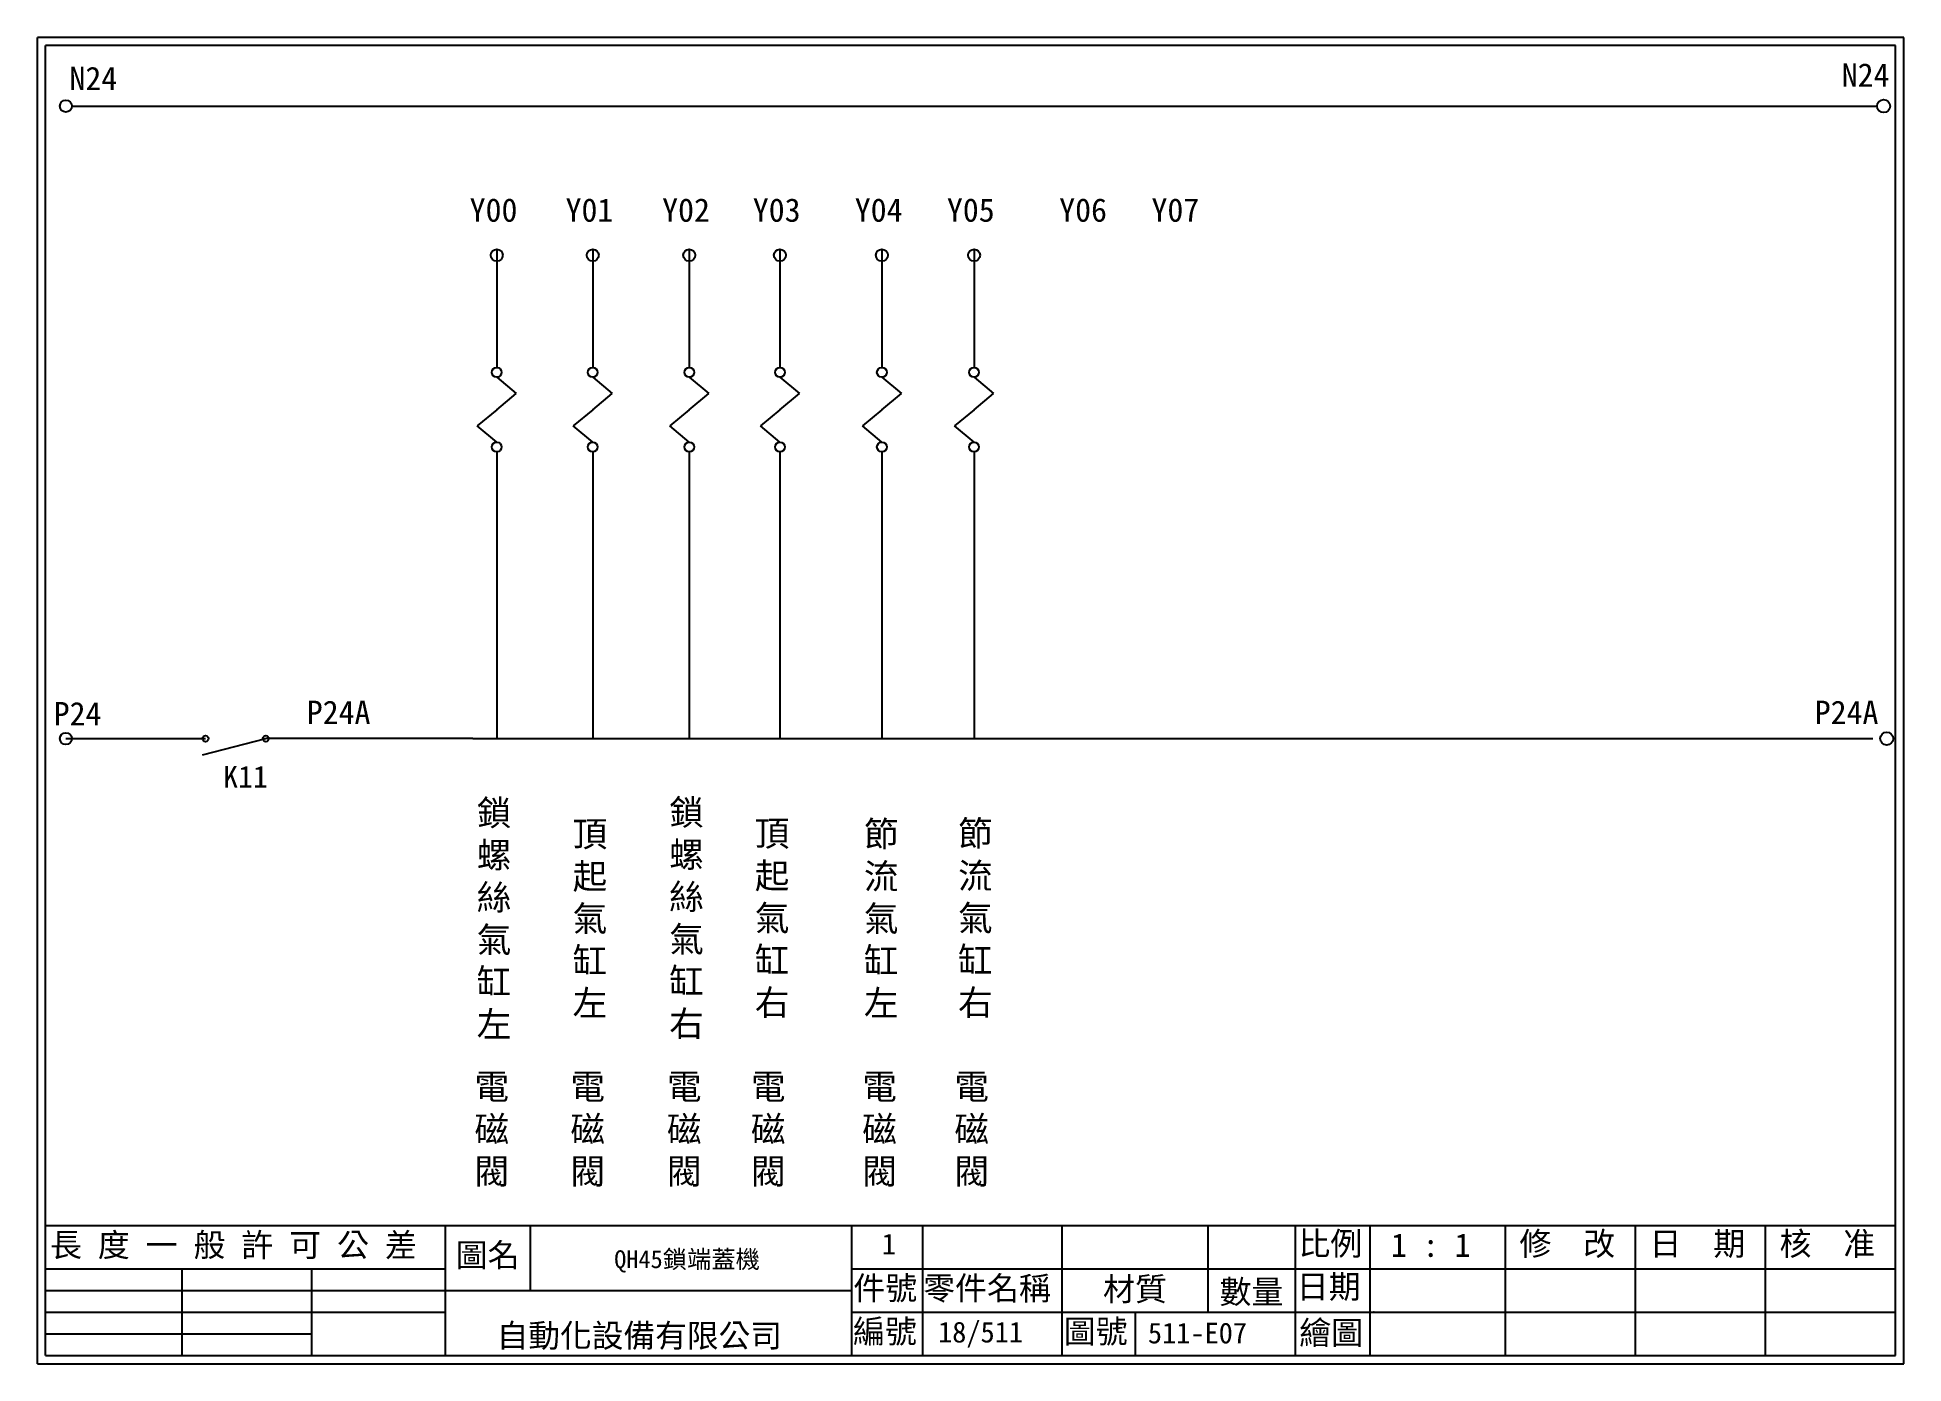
# Model space of a CAD drawing. Extents: x 1092 to 1379, y 1199 to 1403.
import ezdxf

# ---------------------------------------------------------------- set-up
doc = ezdxf.new("R2010")
doc.units = 0
doc.layers.get('0').update_dxf_attribs({"linetype": 'CONTINUOUS'})
for name, color, linetype in [('7', 7, 'CONTINUOUS'), ('圖框層', 7, 'CONTINUOUS'), ('文字層', 4, 'CONTINUOUS'), ('標尺寸層', 3, 'CONTINUOUS')]:
    doc.layers.add(name, color=color, linetype=linetype)
doc.styles.add('CNS', font='romanc.shx', dxfattribs={"bigfont": 'chineset.shx'})
doc.styles.add('STSL', font='kaiu.ttf')

msp = doc.modelspace()

# ---------------------------------------------------------------- linework, layer by layer
for centre in [(1375.54, 1392.27), (1376.02, 1295)]:
    msp.add_circle(centre, 1)
at = {"layer": '7'}
for centre in [(1117.49, 1295), (1126.77, 1295)]:
    msp.add_circle(centre, 0.464, dxfattribs=at)
at = {"layer": '圖框層', "color": 7}
for p, q in [((1378.63, 1402.85), (1091.63, 1402.85)), ((1091.63, 1198.88), (1091.63, 1402.85)), ((1377.38, 1401.6), (1092.88, 1401.6)), ((1092.88, 1200.13), (1092.88, 1401.6)), ((1377.38, 1200.13), (1377.38, 1401.6)), ((1378.63, 1198.88), (1378.63, 1402.85)), ((1092.88, 1220.13), (1203.36, 1220.13)), ((1154.42, 1200.13), (1154.42, 1220.13)), ((1167.45, 1210.13), (1167.45, 1220.13)), ((1203.36, 1220.13), (1377.38, 1220.13)), ((1216.9, 1200.13), (1216.9, 1220.13)), ((1227.78, 1200.13), (1227.78, 1220.13)), ((1249.2, 1200.13), (1249.2, 1220.13)), ((1271.68, 1206.8), (1271.68, 1220.13)), ((1285.09, 1200.13), (1285.09, 1220.13)), ((1296.57, 1200.13), (1296.57, 1220.13)), ((1317.38, 1200.13), (1317.38, 1220.13)), ((1337.38, 1200.13), (1337.38, 1220.13)), ((1357.38, 1200.13), (1357.38, 1220.13)), ((1092.88, 1213.46), (1154.42, 1213.46)), ((1113.92, 1200.13), (1113.92, 1213.46)), ((1133.86, 1200.13), (1133.86, 1213.46)), ((1216.9, 1213.46), (1377.38, 1213.46)), ((1092.88, 1210.13), (1156.91, 1210.13)), ((1156.91, 1210.13), (1216.9, 1210.13)), ((1092.88, 1206.8), (1154.42, 1206.8)), ((1216.9, 1206.8), (1377.38, 1206.8)), ((1260.51, 1200.13), (1260.51, 1206.8)), ((1092.88, 1203.47), (1133.86, 1203.47)), ((1092.88, 1200.13), (1377.38, 1200.13)), ((1091.63, 1198.88), (1378.63, 1198.88))]:
    msp.add_line(p, q, dxfattribs=at)
at = {"layer": '圖框層', "color": 4}
msp.add_point((1297.17, 1206.8), dxfattribs=at)
at = {"layer": '標尺寸層', "color": 7}
for p, q in [((1096.95, 1392.27), (1374.54, 1392.27)), ((1162.28, 1370.27), (1162.28, 1352.07)), ((1177.03, 1370.27), (1177.03, 1352.07)), ((1191.88, 1370.27), (1191.88, 1352.07)), ((1205.82, 1370.27), (1205.82, 1352.07)), ((1221.5, 1370.27), (1221.5, 1352.07)), ((1235.67, 1370.27), (1235.67, 1352.07)), ((1162.28, 1350.57), (1165.28, 1348.08)), ((1177.03, 1350.57), (1180.03, 1348.08)), ((1191.88, 1350.57), (1194.88, 1348.08)), ((1205.82, 1350.57), (1208.83, 1348.08)), ((1221.5, 1350.57), (1224.5, 1348.08)), ((1235.67, 1350.57), (1238.67, 1348.08)), ((1162.28, 1345.59), (1165.28, 1348.08)), ((1177.03, 1345.59), (1180.03, 1348.08)), ((1191.88, 1345.59), (1194.88, 1348.08)), ((1205.82, 1345.59), (1208.83, 1348.08)), ((1221.5, 1345.59), (1224.5, 1348.08)), ((1235.67, 1345.59), (1238.67, 1348.08)), ((1162.28, 1345.59), (1159.27, 1343.1)), ((1177.03, 1345.59), (1174.02, 1343.1)), ((1191.88, 1345.59), (1188.87, 1343.1)), ((1205.82, 1345.59), (1202.82, 1343.1)), ((1221.5, 1345.59), (1218.5, 1343.1)), ((1235.67, 1345.59), (1232.67, 1343.1)), ((1162.28, 1340.61), (1159.27, 1343.1)), ((1177.03, 1340.61), (1174.02, 1343.1)), ((1191.88, 1340.61), (1188.87, 1343.1)), ((1205.82, 1340.61), (1202.82, 1343.1)), ((1221.5, 1340.61), (1218.5, 1343.1)), ((1235.67, 1340.61), (1232.67, 1343.1)), ((1162.28, 1339.11), (1162.28, 1295)), ((1177.03, 1339.11), (1177.03, 1295)), ((1191.88, 1339.11), (1191.88, 1295)), ((1205.82, 1339.11), (1205.82, 1295)), ((1221.5, 1339.11), (1221.5, 1295)), ((1235.67, 1339.11), (1235.67, 1295)), ((1096.02, 1295), (1117.49, 1295)), ((1117.02, 1292.5), (1126.77, 1295)), ((1170.63, 1295), (1373.9, 1295))]:
    msp.add_line(p, q, dxfattribs=at)
at = {"layer": '標尺寸層', "color": 0}
for q in [(1126.77, 1295), (1170.63, 1295)]:
    msp.add_line((1158.59, 1295), q, dxfattribs=at)
at = {"layer": '標尺寸層', "color": 7}
for centre, radius in [((1096.02, 1392.27), 0.92), ((1162.28, 1369.35), 0.92), ((1177.03, 1369.35), 0.92), ((1191.88, 1369.35), 0.92), ((1205.82, 1369.35), 0.92), ((1221.5, 1369.35), 0.92), ((1235.67, 1369.35), 0.92), ((1162.28, 1351.32), 0.751), ((1177.03, 1351.32), 0.751), ((1191.88, 1351.32), 0.751), ((1205.82, 1351.32), 0.751), ((1221.5, 1351.32), 0.751), ((1235.67, 1351.32), 0.751), ((1162.28, 1339.86), 0.751), ((1177.03, 1339.86), 0.751), ((1191.88, 1339.86), 0.751), ((1205.82, 1339.86), 0.751), ((1221.5, 1339.86), 0.751), ((1235.67, 1339.86), 0.751), ((1096.02, 1295), 0.92)]:
    msp.add_circle(centre, radius, dxfattribs=at)

# ---------------------------------------------------------------- texts
at = {"layer": '圖框層', "color": 4, "style": 'STSL'}
for s, height, p in [('N24', 3.6, (1096.57, 1394.73)), ('N24', 3.6, (1369.1, 1395.26)), ('Y00', 3.6, (1158.11, 1374.49)), ('Y01', 3.6, (1172.86, 1374.49)), ('Y02', 3.6, (1187.71, 1374.49)), ('Y03', 3.6, (1201.65, 1374.49)), ('Y04', 3.6, (1217.33, 1374.49)), ('Y05', 3.6, (1231.5, 1374.49)), ('Y06', 3.6, (1248.77, 1374.49)), ('Y07', 3.6, (1262.96, 1374.49)), ('P24', 3.6, (1094.14, 1297.04)), ('P24A', 3.6, (1133.06, 1297.25)), ('P24A', 3.6, (1364.95, 1297.25)), ('K11', 3.366, (1120.2, 1287.45)), ('    長 度 一 般 許 可 公 差', 3.6, (1083.77, 1215.34)), ('圖名', 3.6, (1155.96, 1213.78)), ('比例', 3.6, (1285.55, 1215.56)), ('修  改', 3.6, (1319.54, 1215.54)), ('日  期', 3.6, (1339.54, 1215.54)), ('核  准', 3.6, (1359.54, 1215.54)), ('QH45鎖端蓋機', 2.74, (1180.34, 1213.58)), ('件號', 3.6, (1217.11, 1208.7)), ('零件名稱', 3.6, (1227.84, 1208.69)), ('材質', 3.6, (1255.51, 1208.56)), ('數量', 3.6, (1273.42, 1208.13)), ('日期', 3.6, (1285.29, 1208.93)), ('自動化設備有限公司', 3.574, (1162.26, 1201.41)), ('編號', 3.6, (1217.06, 1202.04)), ('18/511', 3.2, (1230.14, 1202.14)), ('圖號', 3.6, (1249.47, 1202.04)), ('繪圖', 3.6, (1285.68, 1201.85))]:
    msp.add_text(s, height=height, dxfattribs=at).set_placement(p)
at = {"layer": '文字層', "color": 4, "style": 'STSL'}
for s, height, p in [('1 ', 3.2, (1221.48, 1215.69)), ('1 : 1', 3.599, (1299.78, 1215.31)), ('511-E07', 3.2, (1262.41, 1202))]:
    msp.add_text(s, height=height, dxfattribs=at).set_placement(p)
at = {"layer": '標尺寸層', "color": 7, "char_height": 3.9, "attachment_point": 5, "style": 'CNS'}
for s, insert, width in [('{\\fDFKai-SB|b0|i0|c136|p65;鎖螺絲氣缸左}', (1161.86, 1267.21), 2.8481), ('{\\fDFKai-SB|b0|i0|c136|p65;鎖螺絲氣缸右}', (1191.46, 1267.21), 2.8481), ('{\\fDFKai-SB|b0|i0|c136|p65;節流氣缸左}', (1221.4, 1267.21), 2.8481), ('{\\fDFKai-SB|b0|i0|c136|p65;節流氣缸右}', (1235.87, 1267.21), 2.8481), ('{\\fDFKai-SB|b0|i0|c136|p65;頂起氣缸左}', (1176.61, 1267.21), 2.8481), ('{\\fDFKai-SB|b0|i0|c136|p65;頂起氣缸右}', (1204.62, 1267.21), 2.8481), ('{\\fDFKai-SB|b0|i0|c136|p65;電磁閥}', (1161.51, 1234.75), 8.6627), ('{\\fDFKai-SB|b0|i0|c136|p65;電磁閥}', (1176.26, 1234.75), 8.6627), ('{\\fDFKai-SB|b0|i0|c136|p65;電磁閥}', (1191.11, 1234.75), 8.6627), ('{\\fDFKai-SB|b0|i0|c136|p65;電磁閥}', (1204.02, 1234.75), 8.6627), ('{\\fDFKai-SB|b0|i0|c136|p65;電磁閥}', (1221.14, 1234.75), 8.6627), ('{\\fDFKai-SB|b0|i0|c136|p65;電磁閥}', (1235.31, 1234.75), 8.6627)]:
    msp.add_mtext(s, dxfattribs=dict(at, insert=insert, width=width))

doc.saveas('drawing.dxf')
